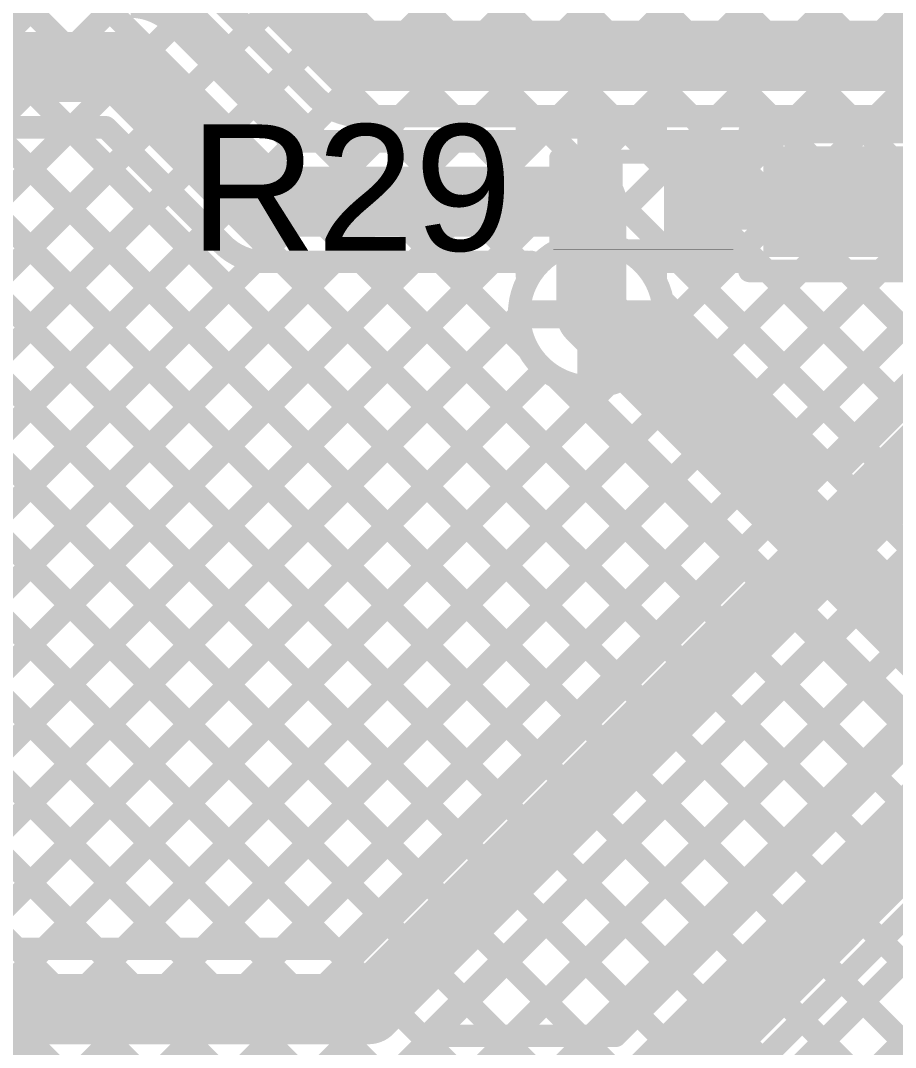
# Model space of a CAD drawing. Header units: millimetres. Extents: x -0.08 to 7.12, y -0.08 to 3.98.
# Drawn here: x 5.7349 to 6.0469, y 1.6564 to 2.0226 of the extents above; entities that cross this region are included whole.
import ezdxf

# ---------------------------------------------------------------- set-up
doc = ezdxf.new("R2010")
doc.units = ezdxf.units.MM
doc.header["$MEASUREMENT"] = 0
for name, color, linetype in [('BottomLayer', 5, 'Continuous'), ('TopLayer', 1, 'Continuous'), ('TopOverlay', 2, 'Continuous'), ('TopPaste', 8, 'Continuous'), ('TopSolder', 216, 'Continuous'), ('ViaHoleLayer', 16, 'Continuous')]:
    doc.layers.add(name, color=color, linetype=linetype)
doc.styles.add('Arial', font='', dxfattribs={"height": 0.2})
doc.styles.get('Arial').set_extended_font_data('Arial')

# ---------------------------------------------------------------- blocks, each defined once
blk = doc.blocks.new('SOP_4_2_54_27')
at = {"layer": 'TopLayer'}
for points in [[(-0.15157, 0.06575), (-0.09449, 0.06575), (-0.09449, 0.03425), (-0.15157, 0.03425)], [(0.09449, 0.06575), (0.15157, 0.06575), (0.15157, 0.03425), (0.09449, 0.03425)], [(-0.15157, -0.03425), (-0.09449, -0.03425), (-0.09449, -0.06575), (-0.15157, -0.06575)], [(0.09449, -0.03425), (0.15157, -0.03425), (0.15157, -0.06575), (0.09449, -0.06575)]]:
    blk.add_hatch(color=1, dxfattribs=at).paths.add_polyline_path(points)
at = {"layer": 'TopPaste'}
for points in [[(-0.15157, 0.06575), (-0.09449, 0.06575), (-0.09449, 0.03425), (-0.15157, 0.03425)], [(0.09449, 0.06575), (0.15157, 0.06575), (0.15157, 0.03425), (0.09449, 0.03425)], [(-0.15157, -0.03425), (-0.09449, -0.03425), (-0.09449, -0.06575), (-0.15157, -0.06575)], [(0.09449, -0.03425), (0.15157, -0.03425), (0.15157, -0.06575), (0.09449, -0.06575)]]:
    blk.add_hatch(color=8, dxfattribs=at).paths.add_polyline_path(points)
at = {"layer": 'TopSolder'}
for points in [[(-0.15557, 0.06975), (-0.09049, 0.06975), (-0.09049, 0.03025), (-0.15557, 0.03025)], [(0.09049, 0.06975), (0.15557, 0.06975), (0.15557, 0.03025), (0.09049, 0.03025)], [(-0.15557, -0.03025), (-0.09049, -0.03025), (-0.09049, -0.06975), (-0.15557, -0.06975)], [(0.09049, -0.03025), (0.15557, -0.03025), (0.15557, -0.06975), (0.09049, -0.06975)]]:
    blk.add_hatch(color=216, dxfattribs=at).paths.add_polyline_path(points)
at = {"layer": 'TopOverlay', "const_width": 0.005}
for points in [[(-0.052, 0.081), (0.066, 0.081)], [(-0.163, 0.048), (-0.163, 0.058)], [(-0.163, 0.058), (-0.158, 0.053)], [(-0.163, 0.048), (-0.158, 0.053)], [(-0.052, -0.081), (0.066, -0.081)]]:
    blk.add_lwpolyline(points, dxfattribs=at)
at = {"layer": 'TopOverlay', "const_width": 0.0025}
for points in [[(-0.05325, 0.081, 1), (-0.05075, 0.081, 1)], [(0.06475, 0.081, 1), (0.06725, 0.081, 1)], [(-0.16425, 0.058, 1), (-0.16175, 0.058, 1)], [(-0.16425, 0.058, 1), (-0.16175, 0.058, 1)], [(-0.15925, 0.053, 1), (-0.15675, 0.053, 1)], [(-0.15925, 0.053, 1), (-0.15675, 0.053, 1)], [(-0.16425, 0.048, 1), (-0.16175, 0.048, 1)], [(-0.16425, 0.048, 1), (-0.16175, 0.048, 1)], [(-0.05325, -0.081, 1), (-0.05075, -0.081, 1)], [(0.06475, -0.081, 1), (0.06725, -0.081, 1)]]:
    blk.add_lwpolyline(points, format="xyb", close=True, dxfattribs=at)
blk = doc.blocks.new('R___0402_43')
at = {"layer": 'TopLayer'}
for points in [[(-0.0275, -0.0125), (-0.0275, 0.0125), (-0.0095, 0.0125), (-0.0095, -0.0125)], [(0.0095, -0.0125), (0.0095, 0.0125), (0.0275, 0.0125), (0.0275, -0.0125)]]:
    blk.add_hatch(color=1, dxfattribs=at).paths.add_polyline_path(points)
at = {"layer": 'TopPaste'}
for points in [[(-0.0275, -0.0125), (-0.0275, 0.0125), (-0.0095, 0.0125), (-0.0095, -0.0125)], [(0.0095, -0.0125), (0.0095, 0.0125), (0.0275, 0.0125), (0.0275, -0.0125)]]:
    blk.add_hatch(color=8, dxfattribs=at).paths.add_polyline_path(points)
at = {"layer": 'TopSolder'}
for points in [[(-0.02967, -0.01467), (-0.02967, 0.01467), (-0.00733, 0.01467), (-0.00733, -0.01467)], [(0.00733, -0.01467), (0.00733, 0.01467), (0.02967, 0.01467), (0.02967, -0.01467)]]:
    blk.add_hatch(color=216, dxfattribs=at).paths.add_polyline_path(points)
at = {"layer": 'TopOverlay'}
for points, const_width in [([(-0.031, 0.016), (0.031, 0.016)], 0.005), ([(-0.031, -0.016), (-0.031, 0.016)], 0.005), ([(0.031, -0.016), (0.031, 0.016)], 0.005), ([(-0.031, -0.016), (0.031, -0.016)], 0.005), ([(-0.032, -0.017), (0.032, -0.017)], 0.000127)]:
    blk.add_lwpolyline(points, dxfattribs=dict(at, const_width=const_width))
for points, const_width in [([(-0.03225, 0.016, 1), (-0.02975, 0.016, 1)], 0.0025), ([(-0.03225, 0.016, 1), (-0.02975, 0.016, 1)], 0.0025), ([(0.02975, 0.016, 1), (0.03225, 0.016, 1)], 0.0025), ([(0.02975, 0.016, 1), (0.03225, 0.016, 1)], 0.0025), ([(-0.03225, -0.016, 1), (-0.02975, -0.016, 1)], 0.0025), ([(-0.03225, -0.016, 1), (-0.02975, -0.016, 1)], 0.0025), ([(0.02975, -0.016, 1), (0.03225, -0.016, 1)], 0.0025), ([(0.02975, -0.016, 1), (0.03225, -0.016, 1)], 0.0025), ([(-0.03203, -0.017, 1), (-0.03197, -0.017, 1)], 0.0000635), ([(0.03197, -0.017, 1), (0.03203, -0.017, 1)], 0.0000635)]:
    blk.add_lwpolyline(points, format="xyb", close=True, dxfattribs=dict(at, const_width=const_width))

msp = doc.modelspace()

# ---------------------------------------------------------------- hatches: boundary and pattern name
at = {"layer": 'BottomLayer'}
h = msp.add_hatch(color=5, dxfattribs=at)
edge = h.paths.add_edge_path()
edge.add_arc((5.9385, 1.91781), 0.01181, 0, 360)
at = {"layer": 'TopLayer'}
h = msp.add_hatch(color=1, dxfattribs=at)
edge = h.paths.add_edge_path()
edge.add_arc((5.9385, 1.91781), 0.01181, 0, 360)
at = {"layer": 'ViaHoleLayer'}
h = msp.add_hatch(color=16, dxfattribs=at)
edge = h.paths.add_edge_path()
edge.add_arc((5.9385, 1.91781), 0.00591, 0, 360)

# ---------------------------------------------------------------- linework, layer by layer
at = {"layer": 'BottomLayer'}
for points, const_width in [([(5.55366, 2.211), (6.32966, 1.435)], 0.008), ([(5.55377, 1.8415), (5.92327, 2.211)], 0.008), ([(5.56248, 1.82193), (5.95155, 2.211)], 0.008), ([(5.57662, 1.80778), (5.97984, 2.211)], 0.008), ([(5.58195, 2.211), (6.35795, 1.435)], 0.008), ([(5.59076, 1.79364), (6.00812, 2.211)], 0.008), ([(5.60491, 1.7795), (6.03641, 2.211)], 0.008), ([(5.61023, 2.211), (5.91591, 1.90532)], 0.008), ([(5.61905, 1.76536), (6.06469, 2.211)], 0.008), ([(5.63319, 1.75121), (6.09298, 2.211)], 0.008), ([(5.63852, 2.211), (5.91717, 1.93235)], 0.008), ([(5.64733, 1.73707), (6.12126, 2.211)], 0.008), ([(5.66147, 1.72293), (6.14954, 2.211)], 0.008), ([(5.6668, 2.211), (5.93449, 1.94331)], 0.008), ([(5.69508, 2.211), (6.41804, 1.48804)], 0.008), ([(5.72337, 2.211), (6.43149, 1.50288)], 0.008), ([(5.75165, 2.211), (6.45188, 1.51078)], 0.008), ([(5.77994, 2.211), (6.13401, 1.85693)], 0.008), ([(5.80822, 2.211), (6.13401, 1.88521)], 0.008), ([(5.83651, 2.211), (6.13401, 1.9135)], 0.008), ([(5.86479, 2.211), (6.13401, 1.94178)], 0.008), ([(5.55377, 2.18261), (6.30138, 1.435)], 0.008), ([(5.67562, 1.70879), (6.13401, 2.16718)], 0.008), ([(5.55377, 2.15433), (6.27309, 1.435)], 0.008), ([(5.93873, 1.94362), (6.13401, 2.1389)], 0.008), ([(5.55377, 2.12604), (6.24481, 1.435)], 0.008), ([(5.95805, 1.93466), (6.13401, 2.11061)], 0.008), ([(5.55377, 2.09776), (6.21653, 1.435)], 0.008), ([(5.9692, 1.91752), (6.13401, 2.08233)], 0.008), ([(5.55377, 2.06947), (6.18824, 1.435)], 0.008), ([(5.98334, 1.90338), (6.13401, 2.05404)], 0.008), ([(5.55377, 2.04119), (6.15996, 1.435)], 0.008), ([(5.99748, 1.88923), (6.13401, 2.02576)], 0.008), ([(5.55377, 2.0129), (6.13167, 1.435)], 0.008), ([(6.01163, 1.87509), (6.13401, 1.99747)], 0.008), ([(5.55377, 1.98462), (6.10339, 1.435)], 0.008), ([(6.02577, 1.86095), (6.13401, 1.96919)], 0.008), ([(5.55377, 1.95633), (6.0751, 1.435)], 0.008), ([(5.9385, 1.91781), (5.9385, 1.93962)], 0.01), ([(6.03991, 1.84681), (6.13401, 1.94091)], 0.008), ([(5.55377, 1.92805), (6.04682, 1.435)], 0.008), ([(5.9385, 1.91781), (6.39066, 1.46565)], 0.025), ([(5.9638, 1.92292), (6.39957, 1.48715)], 0.008), ([(5.91669, 1.91781), (5.9385, 1.91781)], 0.01), ([(5.9385, 1.896), (5.9385, 1.91781)], 0.01), ([(5.9385, 1.91781), (5.96031, 1.91781)], 0.01), ([(5.68976, 1.69465), (5.91269, 1.91758)], 0.008), ([(5.55377, 1.89977), (6.01854, 1.435)], 0.008), ([(5.7039, 1.6805), (5.92165, 1.89826)], 0.008), ([(5.92601, 1.89522), (6.38623, 1.435)], 0.008), ([(5.9334, 1.89251), (6.37546, 1.45044)], 0.008), ([(5.71804, 1.66636), (5.93879, 1.88711)], 0.008), ([(5.55377, 1.87148), (5.99025, 1.435)], 0.008), ([(5.73219, 1.65222), (5.95294, 1.87297)], 0.008), ([(5.74633, 1.63808), (5.96708, 1.85883)], 0.008), ([(5.55377, 1.8432), (5.96197, 1.435)], 0.008), ([(5.76047, 1.62394), (5.98122, 1.84469)], 0.008), ([(5.55377, 1.83064), (5.7932, 1.5912)], 0.008), ([(5.77461, 1.60979), (5.99536, 1.83054)], 0.008), ([(5.78875, 1.59565), (6.0095, 1.8164)], 0.008), ([(5.8029, 1.58151), (6.02365, 1.80226)], 0.008), ([(5.81704, 1.56737), (6.03779, 1.78812)], 0.008), ([(5.83118, 1.55322), (6.05193, 1.77397)], 0.008), ([(5.84532, 1.53908), (6.06607, 1.75983)], 0.008), ([(5.85947, 1.52494), (6.08021, 1.74569)], 0.008), ([(5.87361, 1.5108), (6.09436, 1.73155)], 0.008), ([(5.88775, 1.49666), (6.1085, 1.71741)], 0.008)]:
    msp.add_lwpolyline(points, dxfattribs=dict(at, const_width=const_width))
at = {"layer": 'BottomLayer', "const_width": 0.008}
msp.add_lwpolyline([(5.9334, 1.89251, -1.864761), (5.9638, 1.92292)], format="xyb", dxfattribs=at)
at = {"layer": 'BottomLayer'}
for points, const_width in [([(5.93249, 1.94331, 1), (5.93649, 1.94331, 1)], 0.004), ([(5.936, 1.93962, 1), (5.941, 1.93962, 1)], 0.005), ([(5.93673, 1.94362, 1), (5.94073, 1.94362, 1)], 0.004), ([(5.95605, 1.93466, 1), (5.96005, 1.93466, 1)], 0.004), ([(5.91517, 1.93235, 1), (5.91917, 1.93235, 1)], 0.004), ([(5.93225, 1.91781, 1), (5.94475, 1.91781, 1)], 0.0125), ([(5.9618, 1.92292, 1), (5.9658, 1.92292, 1)], 0.004), ([(5.9618, 1.92292, 1), (5.9658, 1.92292, 1)], 0.004), ([(5.91419, 1.91781, 1), (5.91919, 1.91781, 1)], 0.005), ([(5.936, 1.91781, 1), (5.941, 1.91781, 1)], 0.005), ([(5.936, 1.91781, 1), (5.941, 1.91781, 1)], 0.005), ([(5.936, 1.91781, 1), (5.941, 1.91781, 1)], 0.005), ([(5.936, 1.91781, 1), (5.941, 1.91781, 1)], 0.005), ([(5.95781, 1.91781, 1), (5.96281, 1.91781, 1)], 0.005), ([(5.91069, 1.91758, 1), (5.91469, 1.91758, 1)], 0.004), ([(5.9672, 1.91752, 1), (5.9712, 1.91752, 1)], 0.004), ([(5.91391, 1.90532, 1), (5.91791, 1.90532, 1)], 0.004), ([(5.98134, 1.90338, 1), (5.98534, 1.90338, 1)], 0.004), ([(5.91965, 1.89826, 1), (5.92365, 1.89826, 1)], 0.004), ([(5.936, 1.896, 1), (5.941, 1.896, 1)], 0.005), ([(5.92401, 1.89522, 1), (5.92801, 1.89522, 1)], 0.004), ([(5.9314, 1.89251, 1), (5.9354, 1.89251, 1)], 0.004), ([(5.9314, 1.89251, 1), (5.9354, 1.89251, 1)], 0.004), ([(5.93679, 1.88711, 1), (5.94079, 1.88711, 1)], 0.004), ([(5.99548, 1.88923, 1), (5.99948, 1.88923, 1)], 0.004), ([(6.00963, 1.87509, 1), (6.01363, 1.87509, 1)], 0.004), ([(5.95094, 1.87297, 1), (5.95494, 1.87297, 1)], 0.004), ([(6.02377, 1.86095, 1), (6.02777, 1.86095, 1)], 0.004), ([(5.96508, 1.85883, 1), (5.96908, 1.85883, 1)], 0.004), ([(6.03791, 1.84681, 1), (6.04191, 1.84681, 1)], 0.004), ([(5.97922, 1.84469, 1), (5.98322, 1.84469, 1)], 0.004), ([(5.99336, 1.83054, 1), (5.99736, 1.83054, 1)], 0.004), ([(6.0075, 1.8164, 1), (6.0115, 1.8164, 1)], 0.004), ([(6.02165, 1.80226, 1), (6.02565, 1.80226, 1)], 0.004), ([(6.03579, 1.78812, 1), (6.03979, 1.78812, 1)], 0.004)]:
    msp.add_lwpolyline(points, format="xyb", close=True, dxfattribs=dict(at, const_width=const_width))
at = {"layer": 'TopLayer'}
for points, const_width in [([(5.92509, 1.534), (6.807, 2.41591)], 0.008), ([(5.808, 2.058), (5.856, 2.01)], 0.025), ([(5.78473, 2.0365), (5.84173, 1.9795)], 0.008), ([(5.79909, 2.0365), (5.8408, 1.9948)], 0.008), ([(5.78973, 2.02089), (5.80222, 2.03338)], 0.008), ([(5.78942, 2.0212), (5.83113, 1.9795)], 0.008), ([(5.80388, 2.00675), (5.81636, 2.01924)], 0.008), ([(5.856, 2.01), (6.125, 2.01)], 0.025), ([(5.57522, 2.006), (5.77422, 2.006)], 0.025), ([(5.77422, 2.006), (5.82222, 1.958)], 0.025), ([(5.81802, 1.99261), (5.8305, 2.00509)], 0.008), ([(5.83319, 1.9795), (5.84514, 1.99145)], 0.008), ([(5.856, 1.9885), (6.125, 1.9885)], 0.008), ([(5.86102, 1.9885), (5.87002, 1.9795)], 0.008), ([(5.86148, 1.9795), (5.87048, 1.9885)], 0.008), ([(5.8893, 1.9885), (5.8983, 1.9795)], 0.008), ([(5.88976, 1.9795), (5.89876, 1.9885)], 0.008), ([(5.91758, 1.9885), (5.92159, 1.9845)], 0.008), ([(5.92304, 1.9845), (5.92704, 1.9885)], 0.008), ([(5.94587, 1.9885), (5.94987, 1.9845)], 0.008), ([(5.95133, 1.9845), (5.95533, 1.9885)], 0.008), ([(5.97415, 1.9885), (5.98315, 1.9795)], 0.008), ([(5.97461, 1.9795), (5.98361, 1.9885)], 0.008), ([(6.00244, 1.9885), (6.00819, 1.98275)], 0.008), ([(6.00615, 1.98275), (6.0119, 1.9885)], 0.008), ([(6.03072, 1.9885), (6.03647, 1.98275)], 0.008), ([(6.03443, 1.98275), (6.04018, 1.9885)], 0.008), ([(5.46034, 1.6915), (5.75334, 1.9845)], 0.008), ([(5.58413, 1.9845), (5.76532, 1.9845)], 0.008), ([(5.69531, 1.9845), (5.9192, 1.76061)], 0.008), ([(5.72359, 1.9845), (5.93334, 1.77475)], 0.008), ([(5.75188, 1.9845), (5.94749, 1.78889)], 0.008), ([(5.76532, 1.9845), (5.80702, 1.9428)], 0.008), ([(5.9155, 1.9845), (5.9615, 1.9845)], 0.008), ([(5.9155, 1.9795), (5.9155, 1.9845)], 0.008), ([(5.9385, 1.958), (5.9385, 1.9805)], 0.01), ([(5.9615, 1.9795), (5.9615, 1.9845)], 0.008), ([(5.99485, 1.98275), (6.06993, 1.98275)], 0.008), ([(5.99485, 1.977), (5.99485, 1.98275)], 0.008), ([(5.83113, 1.9795), (5.9155, 1.9795)], 0.008), ([(5.9615, 1.9795), (5.9935, 1.9795)], 0.008), ([(5.48862, 1.6915), (5.77347, 1.97635)], 0.008), ([(5.85009, 1.6915), (6.1318, 1.9732)], 0.008), ([(5.82222, 1.958), (5.9385, 1.958)], 0.025), ([(5.859, 1.67), (6.147, 1.958)], 0.025), ([(5.9385, 1.91781), (5.9385, 1.958)], 0.025), ([(5.9755, 1.958), (6.03224, 1.958)], 0.02), ([(5.51691, 1.6915), (5.78761, 1.9622)], 0.008), ([(5.69476, 1.95677), (5.90506, 1.74647)], 0.008), ([(5.54519, 1.6915), (5.80175, 1.94806)], 0.008), ([(5.99485, 1.93325), (5.99485, 1.939)], 0.008), ([(5.57348, 1.6915), (5.81876, 1.93678)], 0.008), ([(5.60176, 1.6915), (5.84676, 1.9365)], 0.008), ([(5.60189, 1.9365), (5.84689, 1.6915)], 0.008), ([(5.63004, 1.6915), (5.87504, 1.9365)], 0.008), ([(5.63342, 1.93325), (5.86263, 1.70404)], 0.008), ([(5.65833, 1.6915), (5.90333, 1.9365)], 0.008), ([(5.66171, 1.93325), (5.87678, 1.71818)], 0.008), ([(5.68999, 1.93325), (5.89092, 1.73232)], 0.008), ([(5.77147, 1.6915), (6.01322, 1.93325)], 0.008), ([(5.79975, 1.6915), (6.0415, 1.93325)], 0.008), ([(5.82222, 1.9365), (5.9155, 1.9365)], 0.008), ([(5.82803, 1.6915), (6.06979, 1.93325)], 0.008), ([(5.82816, 1.9365), (5.96163, 1.80303)], 0.008), ([(5.85645, 1.9365), (5.97577, 1.81718)], 0.008), ([(5.87991, 1.6605), (6.15591, 1.9365)], 0.008), ([(5.88189, 1.6605), (6.15789, 1.9365)], 0.008), ([(5.88473, 1.9365), (5.91591, 1.90532)], 0.008), ([(5.89681, 1.534), (6.29606, 1.93325)], 0.008), ([(5.91017, 1.6605), (6.18617, 1.9365)], 0.008), ([(5.91302, 1.9365), (5.9155, 1.93402)], 0.008), ([(5.9155, 1.9315), (5.9155, 1.9365)], 0.008), ([(5.917, 1.93209), (5.917, 1.9365)], 0.008), ([(5.93846, 1.6605), (6.21446, 1.9365)], 0.008), ([(5.96, 1.93209), (5.96, 1.9365)], 0.008), ([(5.9615, 1.9365), (5.9935, 1.9365)], 0.008), ([(5.9615, 1.9315), (5.9615, 1.9365)], 0.008), ([(5.96364, 1.91196), (5.98818, 1.9365)], 0.008), ([(5.96959, 1.9365), (6.03234, 1.87375)], 0.008), ([(5.99485, 1.93325), (6.06993, 1.93325)], 0.008), ([(6.00112, 1.93325), (6.04648, 1.88789)], 0.008), ([(6.0294, 1.93325), (6.06062, 1.90203)], 0.008), ([(5.58376, 1.92635), (5.8186, 1.6915)], 0.008), ([(5.91669, 1.91781), (5.9385, 1.91781)], 0.01), ([(5.9385, 1.91781), (5.96031, 1.91781)], 0.01), ([(5.9385, 1.896), (5.9385, 1.91781)], 0.01), ([(5.68661, 1.6915), (5.91269, 1.91758)], 0.008), ([(5.56961, 1.91221), (5.79032, 1.6915)], 0.008), ([(5.964, 1.9138), (6.0182, 1.8596)], 0.008), ([(5.55547, 1.89807), (5.76204, 1.6915)], 0.008), ([(5.7149, 1.6915), (5.92165, 1.89826)], 0.008), ([(5.92601, 1.89522), (5.98991, 1.83132)], 0.008), ([(5.95303, 1.89648), (6.00406, 1.84546)], 0.008), ([(5.74318, 1.6915), (5.94435, 1.89267)], 0.008), ([(5.54133, 1.88392), (5.73375, 1.6915)], 0.008), ([(5.94709, 1.6605), (6.14031, 1.85371)], 0.008), ([(5.956, 1.639), (6.15551, 1.83851)], 0.025), ([(6.0486, 1.8292), (6.0822, 1.7956)], 0.008), ([(5.9712, 1.6238), (6.17071, 1.82331)], 0.008), ([(6.03446, 1.81506), (6.06806, 1.78146)], 0.008), ([(6.02032, 1.80091), (6.05391, 1.76732)], 0.008), ([(6.00618, 1.78677), (6.03977, 1.75318)], 0.008), ([(5.99203, 1.77263), (6.02563, 1.73903)], 0.008), ([(5.97789, 1.75849), (6.01149, 1.72489)], 0.008), ([(5.96375, 1.74434), (5.99734, 1.71075)], 0.008), ([(5.94961, 1.7302), (5.9832, 1.69661)], 0.008), ([(5.93547, 1.71606), (5.96906, 1.68247)], 0.008), ([(5.92132, 1.70192), (5.95492, 1.66832)], 0.008), ([(6.04189, 1.69449), (6.20238, 1.534)], 0.008), ([(5.34891, 1.6915), (5.85009, 1.6915)], 0.008), ([(5.90718, 1.68778), (5.93446, 1.6605)], 0.008), ([(4.989, 1.67), (5.859, 1.67)], 0.025), ([(6.02775, 1.68034), (6.17275, 1.53535)], 0.008), ([(5.89304, 1.67363), (5.90617, 1.6605)], 0.008), ([(6.01361, 1.6662), (6.14581, 1.534)], 0.008), ([(5.87991, 1.6605), (5.94709, 1.6605)], 0.008)]:
    msp.add_lwpolyline(points, dxfattribs=dict(at, const_width=const_width))
at = {"layer": 'TopLayer', "const_width": 0.008}
for points in [[(5.77422, 2.0275, -0.198912), (5.78942, 2.0212)], [(5.77422, 2.0275, -0.198912), (5.78942, 2.0212)], [(5.856, 1.9885, -0.198912), (5.8408, 1.9948)], [(5.856, 1.9885, -0.198912), (5.8408, 1.9948)], [(5.82222, 1.9365, -0.198912), (5.80702, 1.9428)], [(5.82222, 1.9365, -0.198912), (5.80702, 1.9428)], [(5.96431, 1.91781, -1.3274), (5.91662, 1.9315)], [(5.96038, 1.9315, -0.140672), (5.96431, 1.91781)]]:
    msp.add_lwpolyline(points, format="xyb", dxfattribs=at)
at = {"layer": 'TopLayer'}
for points, const_width in [([(5.78742, 2.0212, 1), (5.79143, 2.0212, 1)], 0.004), ([(5.78742, 2.0212, 1), (5.79143, 2.0212, 1)], 0.004), ([(5.78742, 2.0212, 1), (5.79143, 2.0212, 1)], 0.004), ([(5.78773, 2.02089, 1), (5.79173, 2.02089, 1)], 0.004), ([(5.81436, 2.01924, 1), (5.81836, 2.01924, 1)], 0.004), ([(5.84975, 2.01, 1), (5.86225, 2.01, 1)], 0.0125), ([(5.84975, 2.01, 1), (5.86225, 2.01, 1)], 0.0125), ([(5.76797, 2.006, 1), (5.78047, 2.006, 1)], 0.0125), ([(5.76797, 2.006, 1), (5.78047, 2.006, 1)], 0.0125), ([(5.80188, 2.00675, 1), (5.80588, 2.00675, 1)], 0.004), ([(5.8285, 2.00509, 1), (5.8325, 2.00509, 1)], 0.004), ([(5.81602, 1.99261, 1), (5.82002, 1.99261, 1)], 0.004), ([(5.8388, 1.9948, 1), (5.8428, 1.9948, 1)], 0.004), ([(5.8388, 1.9948, 1), (5.8428, 1.9948, 1)], 0.004), ([(5.8388, 1.9948, 1), (5.8428, 1.9948, 1)], 0.004), ([(5.84314, 1.99145, 1), (5.84714, 1.99145, 1)], 0.004), ([(5.854, 1.9885, 1), (5.858, 1.9885, 1)], 0.004), ([(5.854, 1.9885, 1), (5.858, 1.9885, 1)], 0.004), ([(5.854, 1.9885, 1), (5.858, 1.9885, 1)], 0.004), ([(5.85902, 1.9885, 1), (5.86302, 1.9885, 1)], 0.004), ([(5.86848, 1.9885, 1), (5.87248, 1.9885, 1)], 0.004), ([(5.8873, 1.9885, 1), (5.8913, 1.9885, 1)], 0.004), ([(5.89676, 1.9885, 1), (5.90076, 1.9885, 1)], 0.004), ([(5.91559, 1.9885, 1), (5.91958, 1.9885, 1)], 0.004), ([(5.92504, 1.9885, 1), (5.92904, 1.9885, 1)], 0.004), ([(5.94387, 1.9885, 1), (5.94787, 1.9885, 1)], 0.004), ([(5.95333, 1.9885, 1), (5.95733, 1.9885, 1)], 0.004), ([(5.97215, 1.9885, 1), (5.97615, 1.9885, 1)], 0.004), ([(5.98161, 1.9885, 1), (5.98561, 1.9885, 1)], 0.004), ([(6.00044, 1.9885, 1), (6.00444, 1.9885, 1)], 0.004), ([(6.0099, 1.9885, 1), (6.0139, 1.9885, 1)], 0.004), ([(6.02872, 1.9885, 1), (6.03272, 1.9885, 1)], 0.004), ([(6.03818, 1.9885, 1), (6.04218, 1.9885, 1)], 0.004), ([(5.74988, 1.9845, 1), (5.75388, 1.9845, 1)], 0.004), ([(5.75134, 1.9845, 1), (5.75534, 1.9845, 1)], 0.004), ([(5.76332, 1.9845, 1), (5.76732, 1.9845, 1)], 0.004), ([(5.76332, 1.9845, 1), (5.76732, 1.9845, 1)], 0.004), ([(5.9135, 1.9845, 1), (5.9175, 1.9845, 1)], 0.004), ([(5.9135, 1.9845, 1), (5.9175, 1.9845, 1)], 0.004), ([(5.91958, 1.9845, 1), (5.92359, 1.9845, 1)], 0.004), ([(5.92104, 1.9845, 1), (5.92504, 1.9845, 1)], 0.004), ([(5.936, 1.9805, 1), (5.941, 1.9805, 1)], 0.005), ([(5.94787, 1.9845, 1), (5.95187, 1.9845, 1)], 0.004), ([(5.94933, 1.9845, 1), (5.95333, 1.9845, 1)], 0.004), ([(5.9595, 1.9845, 1), (5.9635, 1.9845, 1)], 0.004), ([(5.9595, 1.9845, 1), (5.9635, 1.9845, 1)], 0.004), ([(5.99285, 1.98275, 1), (5.99685, 1.98275, 1)], 0.004), ([(5.99285, 1.98275, 1), (5.99685, 1.98275, 1)], 0.004), ([(6.00415, 1.98275, 1), (6.00815, 1.98275, 1)], 0.004), ([(6.00619, 1.98275, 1), (6.01019, 1.98275, 1)], 0.004), ([(6.03243, 1.98275, 1), (6.03643, 1.98275, 1)], 0.004), ([(6.03447, 1.98275, 1), (6.03847, 1.98275, 1)], 0.004), ([(5.82913, 1.9795, 1), (5.83313, 1.9795, 1)], 0.004), ([(5.82913, 1.9795, 1), (5.83313, 1.9795, 1)], 0.004), ([(5.83119, 1.9795, 1), (5.83519, 1.9795, 1)], 0.004), ([(5.83973, 1.9795, 1), (5.84373, 1.9795, 1)], 0.004), ([(5.85948, 1.9795, 1), (5.86348, 1.9795, 1)], 0.004), ([(5.86802, 1.9795, 1), (5.87202, 1.9795, 1)], 0.004), ([(5.88776, 1.9795, 1), (5.89176, 1.9795, 1)], 0.004), ([(5.8963, 1.9795, 1), (5.9003, 1.9795, 1)], 0.004), ([(5.9135, 1.9795, 1), (5.9175, 1.9795, 1)], 0.004), ([(5.9135, 1.9795, 1), (5.9175, 1.9795, 1)], 0.004), ([(5.9595, 1.9795, 1), (5.9635, 1.9795, 1)], 0.004), ([(5.9595, 1.9795, 1), (5.9635, 1.9795, 1)], 0.004), ([(5.97261, 1.9795, 1), (5.97661, 1.9795, 1)], 0.004), ([(5.98115, 1.9795, 1), (5.98515, 1.9795, 1)], 0.004), ([(5.9915, 1.9795, 1), (5.9955, 1.9795, 1)], 0.004), ([(5.77147, 1.97635, 1), (5.77547, 1.97635, 1)], 0.004), ([(5.99285, 1.977, 1), (5.99685, 1.977, 1)], 0.004), ([(5.81597, 1.958, 1), (5.82847, 1.958, 1)], 0.0125), ([(5.81597, 1.958, 1), (5.82847, 1.958, 1)], 0.0125), ([(5.93225, 1.958, 1), (5.94475, 1.958, 1)], 0.0125), ([(5.93225, 1.958, 1), (5.94475, 1.958, 1)], 0.0125), ([(5.9705, 1.958, 1), (5.9805, 1.958, 1)], 0.01), ([(6.02724, 1.958, 1), (6.03724, 1.958, 1)], 0.01), ([(5.78561, 1.9622, 1), (5.78961, 1.9622, 1)], 0.004), ([(5.936, 1.958, 1), (5.941, 1.958, 1)], 0.005), ([(5.79975, 1.94806, 1), (5.80375, 1.94806, 1)], 0.004), ([(5.80502, 1.9428, 1), (5.80902, 1.9428, 1)], 0.004), ([(5.80502, 1.9428, 1), (5.80902, 1.9428, 1)], 0.004), ([(5.80502, 1.9428, 1), (5.80902, 1.9428, 1)], 0.004), ([(5.99285, 1.939, 1), (5.99685, 1.939, 1)], 0.004), ([(5.81676, 1.93678, 1), (5.82076, 1.93678, 1)], 0.004), ([(5.82022, 1.9365, 1), (5.82422, 1.9365, 1)], 0.004), ([(5.82022, 1.9365, 1), (5.82422, 1.9365, 1)], 0.004), ([(5.82022, 1.9365, 1), (5.82422, 1.9365, 1)], 0.004), ([(5.82616, 1.9365, 1), (5.83016, 1.9365, 1)], 0.004), ([(5.84476, 1.9365, 1), (5.84876, 1.9365, 1)], 0.004), ([(5.85445, 1.9365, 1), (5.85845, 1.9365, 1)], 0.004), ([(5.87304, 1.9365, 1), (5.87704, 1.9365, 1)], 0.004), ([(5.88273, 1.9365, 1), (5.88673, 1.9365, 1)], 0.004), ([(5.90133, 1.9365, 1), (5.90533, 1.9365, 1)], 0.004), ([(5.91102, 1.9365, 1), (5.91502, 1.9365, 1)], 0.004), ([(5.9135, 1.9365, 1), (5.9175, 1.9365, 1)], 0.004), ([(5.9135, 1.9365, 1), (5.9175, 1.9365, 1)], 0.004), ([(5.9135, 1.93402, 1), (5.9175, 1.93402, 1)], 0.004), ([(5.915, 1.9365, 1), (5.919, 1.9365, 1)], 0.004), ([(5.958, 1.9365, 1), (5.962, 1.9365, 1)], 0.004), ([(5.9595, 1.9365, 1), (5.9635, 1.9365, 1)], 0.004), ([(5.9595, 1.9365, 1), (5.9635, 1.9365, 1)], 0.004), ([(5.96758, 1.9365, 1), (5.97159, 1.9365, 1)], 0.004), ([(5.98618, 1.9365, 1), (5.99018, 1.9365, 1)], 0.004), ([(5.9915, 1.9365, 1), (5.9955, 1.9365, 1)], 0.004), ([(5.99285, 1.93325, 1), (5.99685, 1.93325, 1)], 0.004), ([(5.99285, 1.93325, 1), (5.99685, 1.93325, 1)], 0.004), ([(5.99912, 1.93325, 1), (6.00312, 1.93325, 1)], 0.004), ([(6.01122, 1.93325, 1), (6.01522, 1.93325, 1)], 0.004), ([(6.0274, 1.93325, 1), (6.0314, 1.93325, 1)], 0.004), ([(6.0395, 1.93325, 1), (6.0435, 1.93325, 1)], 0.004), ([(5.9135, 1.9315, 1), (5.9175, 1.9315, 1)], 0.004), ([(5.91462, 1.9315, 1), (5.91862, 1.9315, 1)], 0.004), ([(5.915, 1.93209, 1), (5.919, 1.93209, 1)], 0.004), ([(5.958, 1.93209, 1), (5.962, 1.93209, 1)], 0.004), ([(5.95838, 1.9315, 1), (5.96238, 1.9315, 1)], 0.004), ([(5.9595, 1.9315, 1), (5.9635, 1.9315, 1)], 0.004), ([(5.93225, 1.91781, 1), (5.94475, 1.91781, 1)], 0.0125), ([(5.91419, 1.91781, 1), (5.91919, 1.91781, 1)], 0.005), ([(5.936, 1.91781, 1), (5.941, 1.91781, 1)], 0.005), ([(5.936, 1.91781, 1), (5.941, 1.91781, 1)], 0.005), ([(5.936, 1.91781, 1), (5.941, 1.91781, 1)], 0.005), ([(5.95781, 1.91781, 1), (5.96281, 1.91781, 1)], 0.005), ([(5.91069, 1.91758, 1), (5.91469, 1.91758, 1)], 0.004), ([(5.96231, 1.91781, 1), (5.96631, 1.91781, 1)], 0.004), ([(5.96231, 1.91781, 1), (5.96631, 1.91781, 1)], 0.004), ([(5.96164, 1.91196, 1), (5.96564, 1.91196, 1)], 0.004), ([(5.962, 1.9138, 1), (5.966, 1.9138, 1)], 0.004), ([(5.91391, 1.90532, 1), (5.91791, 1.90532, 1)], 0.004), ([(5.91965, 1.89826, 1), (5.92365, 1.89826, 1)], 0.004), ([(5.936, 1.896, 1), (5.941, 1.896, 1)], 0.005), ([(5.92401, 1.89522, 1), (5.92801, 1.89522, 1)], 0.004), ([(5.95103, 1.89648, 1), (5.95503, 1.89648, 1)], 0.004), ([(5.94235, 1.89267, 1), (5.94635, 1.89267, 1)], 0.004), ([(6.04448, 1.88789, 1), (6.04848, 1.88789, 1)], 0.004), ([(6.03034, 1.87375, 1), (6.03434, 1.87375, 1)], 0.004), ([(6.0162, 1.8596, 1), (6.0202, 1.8596, 1)], 0.004), ([(6.00206, 1.84546, 1), (6.00606, 1.84546, 1)], 0.004), ([(5.98791, 1.83132, 1), (5.99191, 1.83132, 1)], 0.004), ([(6.0466, 1.8292, 1), (6.0506, 1.8292, 1)], 0.004), ([(5.97377, 1.81718, 1), (5.97777, 1.81718, 1)], 0.004), ([(6.03246, 1.81506, 1), (6.03646, 1.81506, 1)], 0.004), ([(5.95963, 1.80303, 1), (5.96363, 1.80303, 1)], 0.004), ([(6.01832, 1.80091, 1), (6.02232, 1.80091, 1)], 0.004), ([(5.94549, 1.78889, 1), (5.94949, 1.78889, 1)], 0.004), ([(6.00418, 1.78677, 1), (6.00818, 1.78677, 1)], 0.004), ([(5.93134, 1.77475, 1), (5.93534, 1.77475, 1)], 0.004), ([(5.99003, 1.77263, 1), (5.99403, 1.77263, 1)], 0.004), ([(5.9172, 1.76061, 1), (5.9212, 1.76061, 1)], 0.004), ([(5.97589, 1.75849, 1), (5.97989, 1.75849, 1)], 0.004), ([(6.03777, 1.75318, 1), (6.04177, 1.75318, 1)], 0.004), ([(5.90306, 1.74647, 1), (5.90706, 1.74647, 1)], 0.004), ([(5.96175, 1.74434, 1), (5.96575, 1.74434, 1)], 0.004), ([(6.02363, 1.73903, 1), (6.02763, 1.73903, 1)], 0.004), ([(5.88892, 1.73232, 1), (5.89292, 1.73232, 1)], 0.004), ([(5.94761, 1.7302, 1), (5.95161, 1.7302, 1)], 0.004), ([(6.00949, 1.72489, 1), (6.01349, 1.72489, 1)], 0.004), ([(5.87478, 1.71818, 1), (5.87878, 1.71818, 1)], 0.004), ([(5.93347, 1.71606, 1), (5.93747, 1.71606, 1)], 0.004), ([(5.99534, 1.71075, 1), (5.99934, 1.71075, 1)], 0.004), ([(5.86063, 1.70404, 1), (5.86463, 1.70404, 1)], 0.004), ([(5.91932, 1.70192, 1), (5.92332, 1.70192, 1)], 0.004), ([(5.9812, 1.69661, 1), (5.9852, 1.69661, 1)], 0.004), ([(6.03989, 1.69449, 1), (6.04389, 1.69449, 1)], 0.004), ([(5.73175, 1.6915, 1), (5.73575, 1.6915, 1)], 0.004), ([(5.74118, 1.6915, 1), (5.74518, 1.6915, 1)], 0.004), ([(5.76004, 1.6915, 1), (5.76404, 1.6915, 1)], 0.004), ([(5.76947, 1.6915, 1), (5.77347, 1.6915, 1)], 0.004), ([(5.78832, 1.6915, 1), (5.79232, 1.6915, 1)], 0.004), ([(5.79775, 1.6915, 1), (5.80175, 1.6915, 1)], 0.004), ([(5.8166, 1.6915, 1), (5.8206, 1.6915, 1)], 0.004), ([(5.82603, 1.6915, 1), (5.83003, 1.6915, 1)], 0.004), ([(5.84489, 1.6915, 1), (5.84889, 1.6915, 1)], 0.004), ([(5.84809, 1.6915, 1), (5.85209, 1.6915, 1)], 0.004), ([(5.84809, 1.6915, 1), (5.85209, 1.6915, 1)], 0.004), ([(5.90518, 1.68778, 1), (5.90918, 1.68778, 1)], 0.004), ([(5.96706, 1.68247, 1), (5.97106, 1.68247, 1)], 0.004), ([(5.85275, 1.67, 1), (5.86525, 1.67, 1)], 0.0125), ([(5.85275, 1.67, 1), (5.86525, 1.67, 1)], 0.0125), ([(6.02575, 1.68034, 1), (6.02975, 1.68034, 1)], 0.004), ([(5.89104, 1.67363, 1), (5.89504, 1.67363, 1)], 0.004), ([(5.95292, 1.66832, 1), (5.95692, 1.66832, 1)], 0.004), ([(6.01161, 1.6662, 1), (6.01561, 1.6662, 1)], 0.004), ([(5.87791, 1.6605, 1), (5.88191, 1.6605, 1)], 0.004), ([(5.87791, 1.6605, 1), (5.88191, 1.6605, 1)], 0.004), ([(5.87989, 1.6605, 1), (5.88389, 1.6605, 1)], 0.004), ([(5.90417, 1.6605, 1), (5.90817, 1.6605, 1)], 0.004), ([(5.90817, 1.6605, 1), (5.91217, 1.6605, 1)], 0.004), ([(5.93246, 1.6605, 1), (5.93646, 1.6605, 1)], 0.004), ([(5.93646, 1.6605, 1), (5.94046, 1.6605, 1)], 0.004), ([(5.94509, 1.6605, 1), (5.94909, 1.6605, 1)], 0.004), ([(5.94509, 1.6605, 1), (5.94909, 1.6605, 1)], 0.004)]:
    msp.add_lwpolyline(points, format="xyb", close=True, dxfattribs=dict(at, const_width=const_width))

# ---------------------------------------------------------------- block references
for name, p in [('SOP_4_2_54_27', (6.15542, 2.008)), ('R___0402_43', (5.957, 1.958))]:
    msp.add_blockref(name, p)

# ---------------------------------------------------------------- texts
at = {"layer": 'TopOverlay', "style": 'Arial'}
msp.add_text('R29', height=0.045, dxfattribs=at).set_placement((5.79502, 1.94051))

doc.saveas('drawing.dxf')
